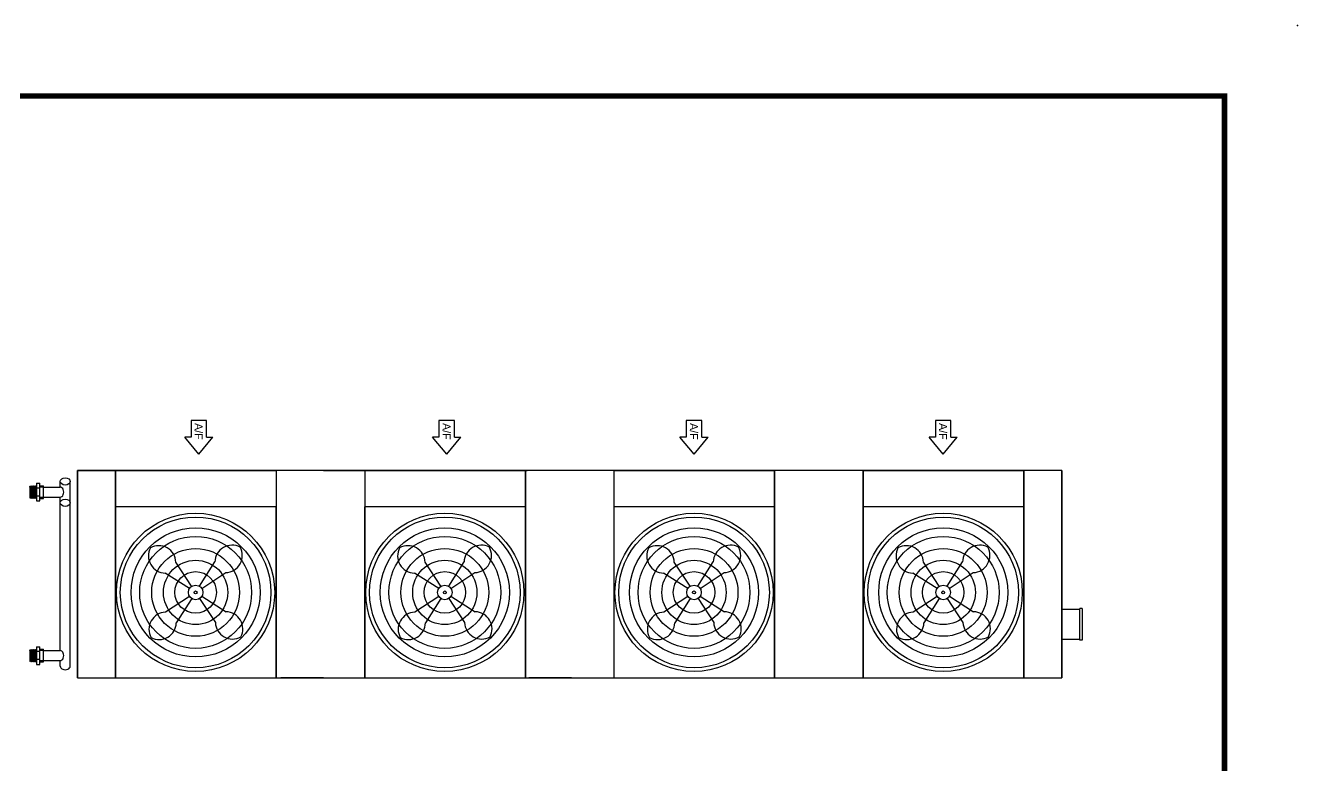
# Model space of a CAD drawing. Extents: x -21 to 463, y -14 to 294.
# Drawn here: x 209.2 to 462.6, y 146.7 to 294 of the extents above; entities that cross this region are included whole.
import ezdxf

# ---------------------------------------------------------------- set-up
doc = ezdxf.new("R2010")
doc.units = 0
doc.header["$MEASUREMENT"] = 0
doc.layers.get('0').update_dxf_attribs({"linetype": 'CONTINUOUS'})

msp = doc.modelspace()

# ---------------------------------------------------------------- linework, layer by layer
at = {"color": 7}
for p, q in [((242.19517, 215.43467), (242.19517, 212.06698)), ((245.2821, 215.43467), (242.19517, 215.43467)), ((245.2821, 212.06698), (245.2821, 215.43467)), ((294.6571, 215.43467), (291.57017, 215.43467)), ((291.57017, 215.43467), (291.57017, 212.06698)), ((294.6571, 212.06698), (294.6571, 215.43467)), ((343.9071, 215.43467), (340.82017, 215.43467)), ((340.82017, 215.43467), (340.82017, 212.06698)), ((343.9071, 212.06698), (343.9071, 215.43467)), ((393.5321, 215.43467), (390.44517, 215.43467)), ((390.44517, 215.43467), (390.44517, 212.06698)), ((393.5321, 212.06698), (393.5321, 215.43467)), ((243.73863, 208.69928), (240.93233, 212.06698)), ((242.19517, 212.06698), (240.93233, 212.06698)), ((243.73863, 208.69928), (246.54494, 212.06698)), ((245.2821, 212.06698), (246.54494, 212.06698)), ((293.11363, 208.69928), (290.30733, 212.06698)), ((291.57017, 212.06698), (290.30733, 212.06698)), ((293.11363, 208.69928), (295.91994, 212.06698)), ((294.6571, 212.06698), (295.91994, 212.06698)), ((342.36363, 208.69928), (339.55733, 212.06698)), ((340.82017, 212.06698), (339.55733, 212.06698)), ((342.36363, 208.69928), (345.16994, 212.06698)), ((343.9071, 212.06698), (345.16994, 212.06698)), ((391.98863, 208.69928), (389.18233, 212.06698)), ((390.44517, 212.06698), (389.18233, 212.06698)), ((391.98863, 208.69928), (394.79494, 212.06698)), ((393.5321, 212.06698), (394.79494, 212.06698)), ((211.40775, 202.90734), (211.40775, 199.40334)), ((211.40775, 202.90734), (212.11363, 202.90734)), ((212.11363, 199.40334), (212.11363, 202.90734)), ((210.11363, 202.26028), (210.17246, 202.3191)), ((210.11363, 202.15534), (210.11363, 202.26028)), ((210.11363, 202.15534), (210.11363, 200.15534)), ((210.11363, 200.15534), (210.11363, 200.05039)), ((210.11929, 202.26594), (210.23128, 200.05039)), ((210.17246, 202.3191), (210.23128, 202.26028)), ((210.23128, 202.26028), (210.34893, 202.37792)), ((210.23128, 202.26028), (210.34893, 199.93275)), ((210.34893, 202.37792), (210.46657, 202.26028)), ((210.34893, 202.37792), (210.46657, 200.05039)), ((210.46657, 202.26028), (210.58422, 202.37792)), ((210.46657, 202.26028), (210.58422, 199.93275)), ((210.58422, 202.37792), (210.70187, 202.26028)), ((210.58422, 202.37792), (210.70187, 200.05039)), ((210.70187, 202.26028), (210.81952, 202.37792)), ((210.70187, 202.26028), (210.81952, 199.93275)), ((210.81952, 202.37792), (210.93716, 202.26028)), ((210.81952, 202.37792), (210.93716, 200.05039)), ((210.81952, 202.37792), (210.93716, 200.05039)), ((210.93716, 202.26028), (211.05481, 202.37792)), ((210.93716, 202.26028), (211.05481, 199.93275)), ((211.05481, 202.37792), (211.17246, 202.26028)), ((211.05481, 202.37792), (211.17246, 200.05039)), ((211.17246, 202.26028), (211.2901, 202.37792)), ((211.17246, 202.26028), (211.2901, 199.93275)), ((211.2901, 202.37792), (211.40775, 202.37792)), ((211.2901, 202.37792), (211.40775, 200.05039)), ((212.11363, 201.93275), (211.40775, 201.93275)), ((212.11363, 200.37792), (211.40775, 200.37792)), ((212.11363, 202.43675), (212.81952, 202.43675)), ((212.81952, 202.15534), (212.11363, 202.15534)), ((212.11363, 200.15534), (212.81952, 200.15534)), ((212.81952, 199.87392), (212.81952, 202.43675)), ((210.11363, 200.05039), (210.17246, 199.99157)), ((210.17246, 199.99157), (210.23128, 200.05039)), ((210.23128, 200.05039), (210.34893, 199.93275)), ((210.34893, 199.93275), (210.46657, 200.05039)), ((210.46657, 200.05039), (210.58422, 199.93275)), ((210.58422, 199.93275), (210.70187, 200.05039)), ((210.70187, 200.05039), (210.81952, 199.93275)), ((210.81952, 199.93275), (210.93716, 200.05039)), ((210.93716, 200.05039), (211.05481, 199.93275)), ((211.05481, 199.93275), (211.17246, 200.05039)), ((211.17246, 200.05039), (211.2901, 199.93275)), ((211.2901, 199.93275), (211.40775, 199.93275)), ((211.40775, 199.40334), (212.11363, 199.40334)), ((212.11363, 199.87392), (212.81952, 199.87392)), ((241.88854, 181.98), (237.05938, 185.04712)), ((242.31758, 182.4154), (239.17965, 187.19885)), ((243.89172, 182.427), (246.95884, 187.25616)), ((244.32713, 181.99796), (249.11058, 185.13589)), ((291.51354, 181.98), (286.68438, 185.04712)), ((291.94258, 182.4154), (288.80465, 187.19885)), ((293.51672, 182.427), (296.58384, 187.25616)), ((293.95213, 181.99796), (298.73558, 185.13589)), ((341.13854, 181.98), (336.30938, 185.04712)), ((341.56758, 182.4154), (338.42965, 187.19885)), ((343.14172, 182.427), (346.20884, 187.25616)), ((343.57713, 181.99796), (348.36058, 185.13589)), ((390.76354, 181.98), (385.93438, 185.04712)), ((391.19258, 182.4154), (388.05465, 187.19885)), ((392.76672, 182.427), (395.83384, 187.25616)), ((393.20213, 181.99796), (397.98558, 185.13589)), ((241.90014, 180.40586), (237.11669, 177.26793)), ((242.33555, 179.97682), (239.26843, 175.14766)), ((243.90968, 179.98841), (247.04762, 175.20496)), ((244.33873, 180.42382), (249.16788, 177.3567)), ((291.52514, 180.40586), (286.74169, 177.26793)), ((291.96055, 179.97682), (288.89343, 175.14766)), ((293.53468, 179.98841), (296.67262, 175.20496)), ((293.96373, 180.42382), (298.79288, 177.3567)), ((341.15014, 180.40586), (336.36669, 177.26793)), ((341.58555, 179.97682), (338.51843, 175.14766)), ((343.15968, 179.98841), (346.29762, 175.20496)), ((343.58873, 180.42382), (348.41788, 177.3567)), ((390.77514, 180.40586), (385.99169, 177.26793)), ((391.21055, 179.97682), (388.14343, 175.14766)), ((392.78468, 179.98841), (395.92262, 175.20496)), ((393.21373, 180.42382), (398.04288, 177.3567)), ((210.11363, 169.73336), (210.17246, 169.79219)), ((210.11929, 169.73903), (210.23128, 167.52348)), ((210.17246, 169.79219), (210.23128, 169.73336)), ((210.23128, 169.73336), (210.34893, 169.85101)), ((210.34893, 169.85101), (210.46657, 169.73336)), ((210.34893, 169.85101), (210.46657, 167.52348)), ((210.46657, 169.73336), (210.58422, 169.85101)), ((210.58422, 169.85101), (210.70187, 169.73336)), ((210.58422, 169.85101), (210.70187, 167.52348)), ((210.70187, 169.73336), (210.81952, 169.85101)), ((210.81952, 169.85101), (210.93716, 169.73336)), ((210.81952, 169.85101), (210.93716, 167.52348)), ((210.81952, 169.85101), (210.93716, 167.52348)), ((210.93716, 169.73336), (211.05481, 169.85101)), ((211.05481, 169.85101), (211.17246, 169.73336)), ((211.05481, 169.85101), (211.17246, 167.52348)), ((211.17246, 169.73336), (211.2901, 169.85101)), ((211.2901, 169.85101), (211.40775, 169.85101)), ((211.2901, 169.85101), (211.40775, 167.52348)), ((211.40775, 170.38042), (211.40775, 166.87642)), ((211.40775, 170.38042), (212.11363, 170.38042)), ((212.11363, 166.87642), (212.11363, 170.38042)), ((212.11363, 169.90984), (212.81952, 169.90984)), ((212.81952, 167.34701), (212.81952, 169.90984)), ((210.11363, 169.62842), (210.11363, 169.73336)), ((210.11363, 169.62842), (210.11363, 167.62842)), ((210.11363, 167.62842), (210.11363, 167.52348)), ((210.11363, 167.52348), (210.17246, 167.46466)), ((210.17246, 167.46466), (210.23128, 167.52348)), ((210.23128, 169.73336), (210.34893, 167.40584)), ((210.23128, 167.52348), (210.34893, 167.40584)), ((210.34893, 167.40584), (210.46657, 167.52348)), ((210.46657, 169.73336), (210.58422, 167.40584)), ((210.46657, 167.52348), (210.58422, 167.40584)), ((210.58422, 167.40584), (210.70187, 167.52348)), ((210.70187, 169.73336), (210.81952, 167.40584)), ((210.70187, 167.52348), (210.81952, 167.40584)), ((210.81952, 167.40584), (210.93716, 167.52348)), ((210.93716, 169.73336), (211.05481, 167.40584)), ((210.93716, 167.52348), (211.05481, 167.40584)), ((211.05481, 167.40584), (211.17246, 167.52348)), ((211.17246, 169.73336), (211.2901, 167.40584)), ((211.17246, 167.52348), (211.2901, 167.40584)), ((211.2901, 167.40584), (211.40775, 167.40584)), ((212.11363, 169.40584), (211.40775, 169.40584)), ((212.11363, 167.85101), (211.40775, 167.85101)), ((212.81952, 169.62842), (212.11363, 169.62842)), ((212.11363, 167.62842), (212.81952, 167.62842)), ((212.11363, 167.34701), (212.81952, 167.34701)), ((211.40775, 166.87642), (212.11363, 166.87642))]:
    msp.add_line(p, q, dxfattribs=at)
at = {"color": 7, "ltscale": 5}
for p, q in [((219.59801, 164.20191), (219.59801, 205.45191)), ((219.59801, 205.45191), (228.09801, 205.45191)), ((415.59801, 205.45191), (219.59801, 205.45191)), ((219.59801, 205.45191), (219.59801, 164.20191)), ((227.16051, 205.45191), (227.16051, 164.20191)), ((227.16051, 205.45191), (259.16051, 205.45191)), ((227.16051, 164.20191), (227.16051, 205.45191)), ((259.16051, 205.45191), (259.16051, 164.20191)), ((268.59801, 205.45191), (259.16051, 205.45191)), ((268.59801, 205.45191), (278.41051, 205.45191)), ((276.78551, 205.45191), (276.78551, 164.20191)), ((276.78551, 205.45191), (276.78551, 164.20191)), ((277.16051, 205.45191), (309.16051, 205.45191)), ((308.78551, 205.45191), (308.78551, 164.20191)), ((308.78551, 164.20191), (308.78551, 205.45191)), ((317.97301, 205.45191), (309.47301, 205.45191)), ((326.41051, 205.45191), (326.41051, 164.20191)), ((326.41051, 205.45191), (358.41051, 205.45191)), ((326.41051, 205.45191), (326.41051, 164.20191)), ((326.41051, 205.45191), (326.41051, 164.20191)), ((326.41051, 205.45191), (326.41051, 164.20191)), ((358.41051, 205.45191), (358.41051, 164.20191)), ((358.41051, 164.20191), (358.41051, 205.45191)), ((376.03551, 164.20191), (376.03551, 205.45191)), ((376.03551, 205.45191), (376.03551, 164.20191)), ((376.03551, 205.45191), (376.03551, 164.20191)), ((376.03551, 205.45191), (376.03551, 164.20191)), ((376.03551, 205.45191), (376.03551, 164.20191)), ((376.03551, 205.45191), (408.03551, 205.45191)), ((408.03551, 164.20191), (408.03551, 205.45191)), ((408.03551, 205.45191), (408.03551, 164.20191)), ((415.59801, 164.20191), (415.59801, 205.45191)), ((415.59801, 164.20191), (415.59801, 205.45191)), ((415.59801, 205.45191), (415.59801, 164.20191)), ((216.14488, 202.15534), (216.14488, 203.27666)), ((218.14488, 166.5071), (218.14488, 203.27666)), ((210.11363, 202.15534), (210.11363, 200.15534)), ((210.11363, 202.15534), (210.11363, 200.15534)), ((212.81952, 202.15534), (216.14488, 202.15534)), ((212.81952, 200.15534), (216.14488, 200.15534)), ((216.14488, 169.62842), (216.14488, 200.15534)), ((259.16051, 198.20191), (227.16051, 198.20191)), ((259.16051, 164.20191), (259.16051, 198.20191)), ((308.78551, 198.20191), (276.78551, 198.20191)), ((276.78551, 164.20191), (276.78551, 198.20191)), ((308.78551, 164.20191), (308.78551, 198.20191)), ((358.41051, 198.20191), (326.41051, 198.20191)), ((358.41051, 164.20191), (358.41051, 198.20191)), ((408.03551, 198.20191), (376.03551, 198.20191)), ((408.03551, 164.20191), (408.03551, 198.20191)), ((415.59801, 171.79566), (415.59801, 177.85816)), ((415.59801, 177.85816), (419.22301, 177.85816)), ((419.22301, 171.67066), (419.22301, 177.98316)), ((419.66051, 177.98316), (419.22301, 177.98316)), ((419.66051, 177.98316), (419.66051, 171.67066)), ((419.22301, 171.79566), (415.59801, 171.79566)), ((419.66051, 171.67066), (419.22301, 171.67066)), ((210.11363, 169.62842), (210.11363, 167.62842)), ((210.11363, 169.62842), (210.11363, 167.62842)), ((212.81952, 169.62842), (216.14488, 169.62842)), ((212.81952, 167.62842), (216.14488, 167.62842)), ((216.14488, 166.5071), (216.14488, 167.62842)), ((219.59801, 164.20191), (228.09801, 164.20191)), ((219.59801, 164.20191), (268.59801, 164.20191)), ((219.59801, 164.20191), (415.59801, 164.20191)), ((227.16051, 164.20191), (259.16051, 164.20191)), ((268.59801, 164.20191), (260.09801, 164.20191)), ((268.59801, 164.20191), (317.59801, 164.20191)), ((268.59801, 164.20191), (277.09801, 164.20191)), ((277.16051, 164.20191), (309.16051, 164.20191)), ((317.97301, 164.20191), (309.47301, 164.20191)), ((326.41051, 164.20191), (358.41051, 164.20191)), ((376.03551, 164.20191), (408.03551, 164.20191))]:
    msp.add_line(p, q, dxfattribs=at)
at = {"color": 7, "const_width": 1.12}
msp.add_lwpolyline([(0, 0), (448, 0), (448, 280), (0, 280), (0, 0)], dxfattribs=at)
at = {"color": 7}
for centre, radius in [((243.11363, 181.20191), 15.75), ((243.11363, 181.20191), 14.99997), ((292.73863, 181.20191), 15.75), ((292.73863, 181.20191), 14.99997), ((342.36363, 181.20191), 15.75), ((342.36363, 181.20191), 14.99997), ((391.98863, 181.20191), 15.75), ((391.98863, 181.20191), 14.99997), ((243.11363, 181.20191), 12.85177), ((292.73863, 181.20191), 12.85177), ((342.36363, 181.20191), 12.85177), ((391.98863, 181.20191), 12.85177), ((243.11363, 181.20191), 11.13912), ((292.73863, 181.20191), 11.13912), ((342.36363, 181.20191), 11.13912), ((391.98863, 181.20191), 11.13912), ((243.11363, 181.20191), 8.73857), ((243.11363, 181.20191), 6.40143), ((292.73863, 181.20191), 8.73857), ((292.73863, 181.20191), 6.40143), ((342.36363, 181.20191), 8.73857), ((342.36363, 181.20191), 6.40143), ((391.98863, 181.20191), 8.73857), ((391.98863, 181.20191), 6.40143), ((243.11363, 181.20191), 4.13262), ((292.73863, 181.20191), 4.13262), ((342.36363, 181.20191), 4.13262), ((391.98863, 181.20191), 4.13262), ((243.11363, 181.20191), 1.4513), ((292.73863, 181.20191), 1.4513), ((342.36363, 181.20191), 1.4513), ((391.98863, 181.20191), 1.4513), ((243.11363, 181.20191), 0.28645), ((292.73863, 181.20191), 0.28645), ((342.36363, 181.20191), 0.28645), ((391.98863, 181.20191), 0.28645)]:
    msp.add_circle(centre, radius, dxfattribs=at)
for centre, start, end in [((237.13959, 188.47277), 152.1444669, 268.6588262), ((235.75555, 187.06819), 2.185287, 118.6996463), ((250.3845, 187.17596), 62.1444669, 178.6588262), ((248.97992, 188.55999), 272.185287, 28.6996463), ((286.76459, 188.47277), 152.1444669, 268.6588262), ((285.38055, 187.06819), 2.185287, 118.6996463), ((300.0095, 187.17596), 62.1444669, 178.6588262), ((298.60492, 188.55999), 272.185287, 28.6996463), ((336.38959, 188.47277), 152.1444669, 268.6588262), ((335.00555, 187.06819), 2.185287, 118.6996463), ((349.6345, 187.17596), 62.1444669, 178.6588262), ((348.22992, 188.55999), 272.185287, 28.6996463), ((386.01459, 188.47277), 152.1444669, 268.6588262), ((384.63055, 187.06819), 2.185287, 118.6996463), ((399.2595, 187.17596), 62.1444669, 178.6588262), ((397.85492, 188.55999), 272.185287, 28.6996463), ((249.08768, 173.93104), 332.1444669, 88.6588262), ((298.71268, 173.93104), 332.1444669, 88.6588262), ((348.33768, 173.93104), 332.1444669, 88.6588262), ((397.96268, 173.93104), 332.1444669, 88.6588262), ((237.24735, 173.84382), 92.185287, 208.6996463), ((235.84277, 175.22786), 242.1444669, 358.6588262), ((250.47172, 175.33562), 182.185287, 298.6996463), ((286.87235, 173.84382), 92.185287, 208.6996463), ((285.46777, 175.22786), 242.1444669, 358.6588262), ((300.09672, 175.33562), 182.185287, 298.6996463), ((336.49735, 173.84382), 92.185287, 208.6996463), ((335.09277, 175.22786), 242.1444669, 358.6588262), ((349.72172, 175.33562), 182.185287, 298.6996463), ((386.12235, 173.84382), 92.185287, 208.6996463), ((384.71777, 175.22786), 242.1444669, 358.6588262), ((399.34672, 175.33562), 182.185287, 298.6996463)]:
    msp.add_arc(centre, 3.4266, start, end, dxfattribs=at)
at = {"color": 7, "ltscale": 5}
for centre in [(217.14488, 203.27666), (217.14488, 199.03402)]:
    msp.add_ellipse(centre, major_axis=(-1, 0), ratio=0.707106781, dxfattribs=at)
for centre, major_axis in [((216.14488, 201.15534), (0, -1)), ((216.14488, 168.62842), (0, -1)), ((217.14488, 166.5071), (-1, 0))]:
    msp.add_ellipse(centre, major_axis=major_axis, ratio=0.707106781, start_param=0, end_param=3.141592654, dxfattribs=at)
at = {"color": 7}
msp.add_point((462.55558, 294.03762), dxfattribs=at)

# ---------------------------------------------------------------- texts
for p in [(242.90755, 214.90281), (292.28255, 214.90281), (341.53255, 214.90281), (391.15755, 214.90281)]:
    msp.add_text('A/F', height=1.59375, rotation=270, dxfattribs=at).set_placement(p)

doc.saveas('drawing.dxf')
